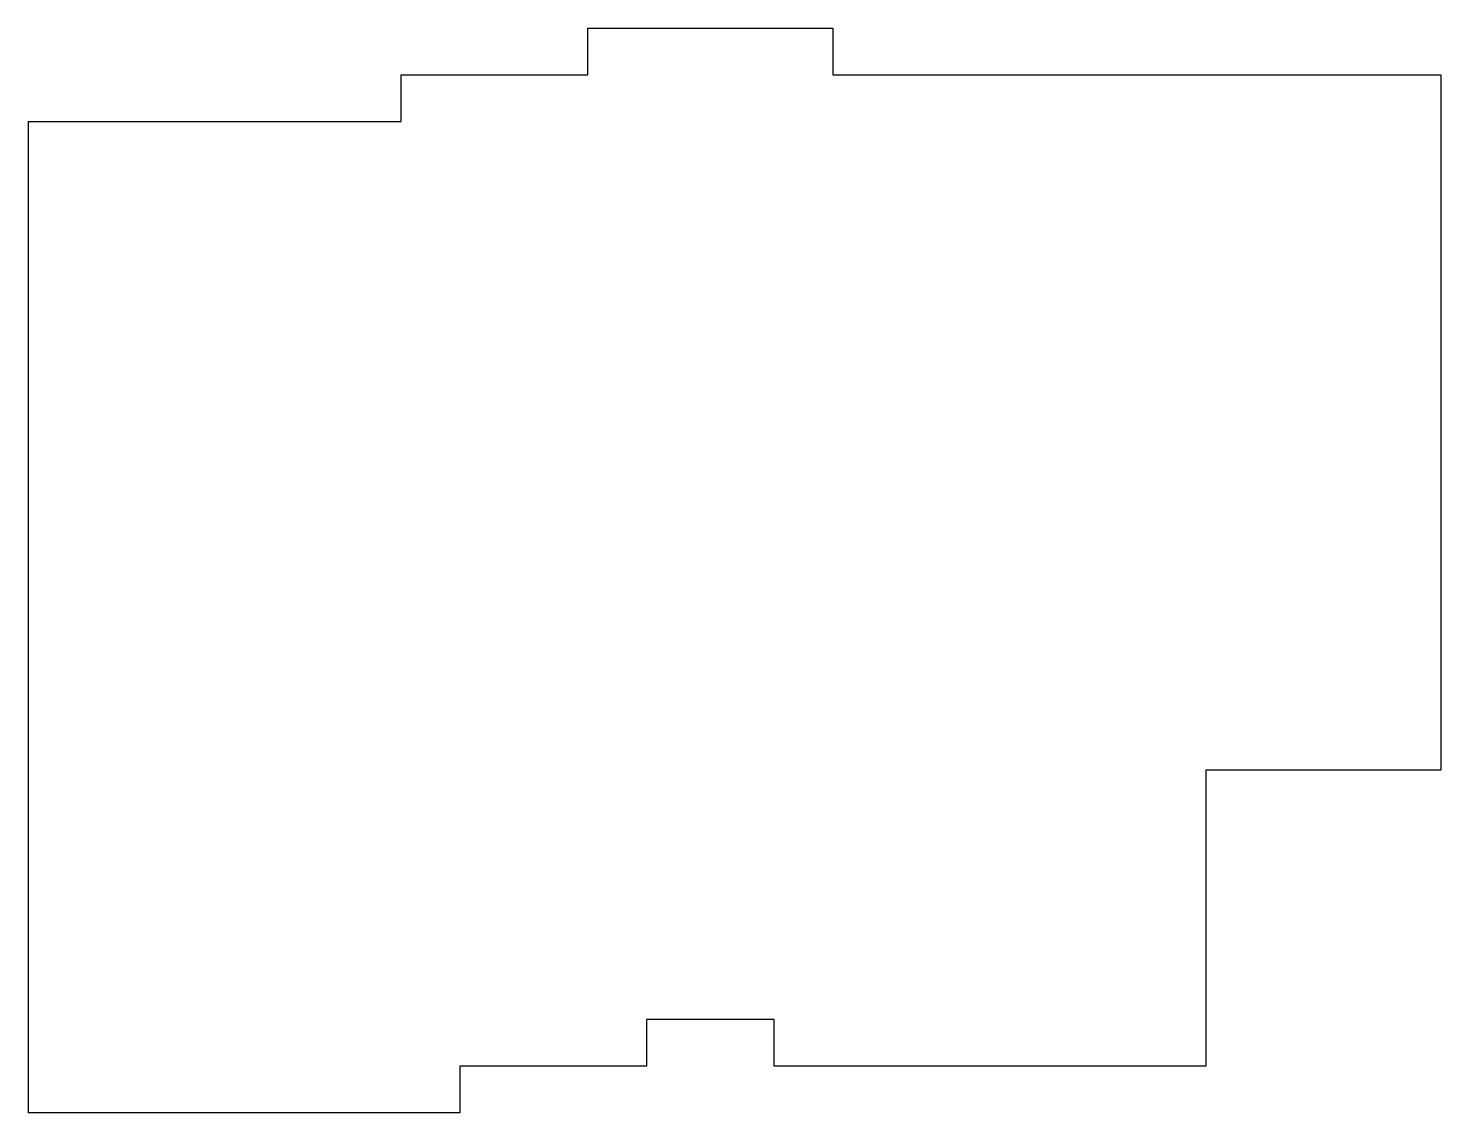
# Model space of a CAD drawing. Header units: millimetres. Extents: x -26 to 118, y -51 to 60.
import ezdxf

# ---------------------------------------------------------------- set-up
doc = ezdxf.new("R2010")
doc.units = ezdxf.units.MM
doc.layers.add('Sketch', color=7, linetype='CONTINUOUS')

msp = doc.modelspace()

# ---------------------------------------------------------------- linework, layer by layer
at = {"layer": 'Sketch'}
for p, q in [((31.27, 59.83), (56.32, 59.83)), ((31.27, 55.06), (31.27, 59.83)), ((56.32, 59.83), (56.32, 55.06)), ((12.22, 55.06), (31.27, 55.06)), ((12.22, 50.3), (12.22, 55.06)), ((56.32, 55.06), (118.42, 55.06)), ((118.42, 55.06), (118.42, -15.94)), ((-25.88, 50.3), (-25.88, -50.95)), ((-25.88, 50.3), (12.22, 50.3)), ((94.42, -15.94), (94.42, -46.19)), ((118.42, -15.94), (94.42, -15.94)), ((37.27, -41.42), (37.27, -46.19)), ((50.32, -41.42), (37.27, -41.42)), ((50.32, -46.19), (50.32, -41.42)), ((18.22, -46.19), (18.22, -50.95)), ((37.27, -46.19), (18.22, -46.19)), ((94.42, -46.19), (50.32, -46.19)), ((18.22, -50.95), (-25.88, -50.95))]:
    msp.add_line(p, q, dxfattribs=at)

doc.saveas('drawing.dxf')
